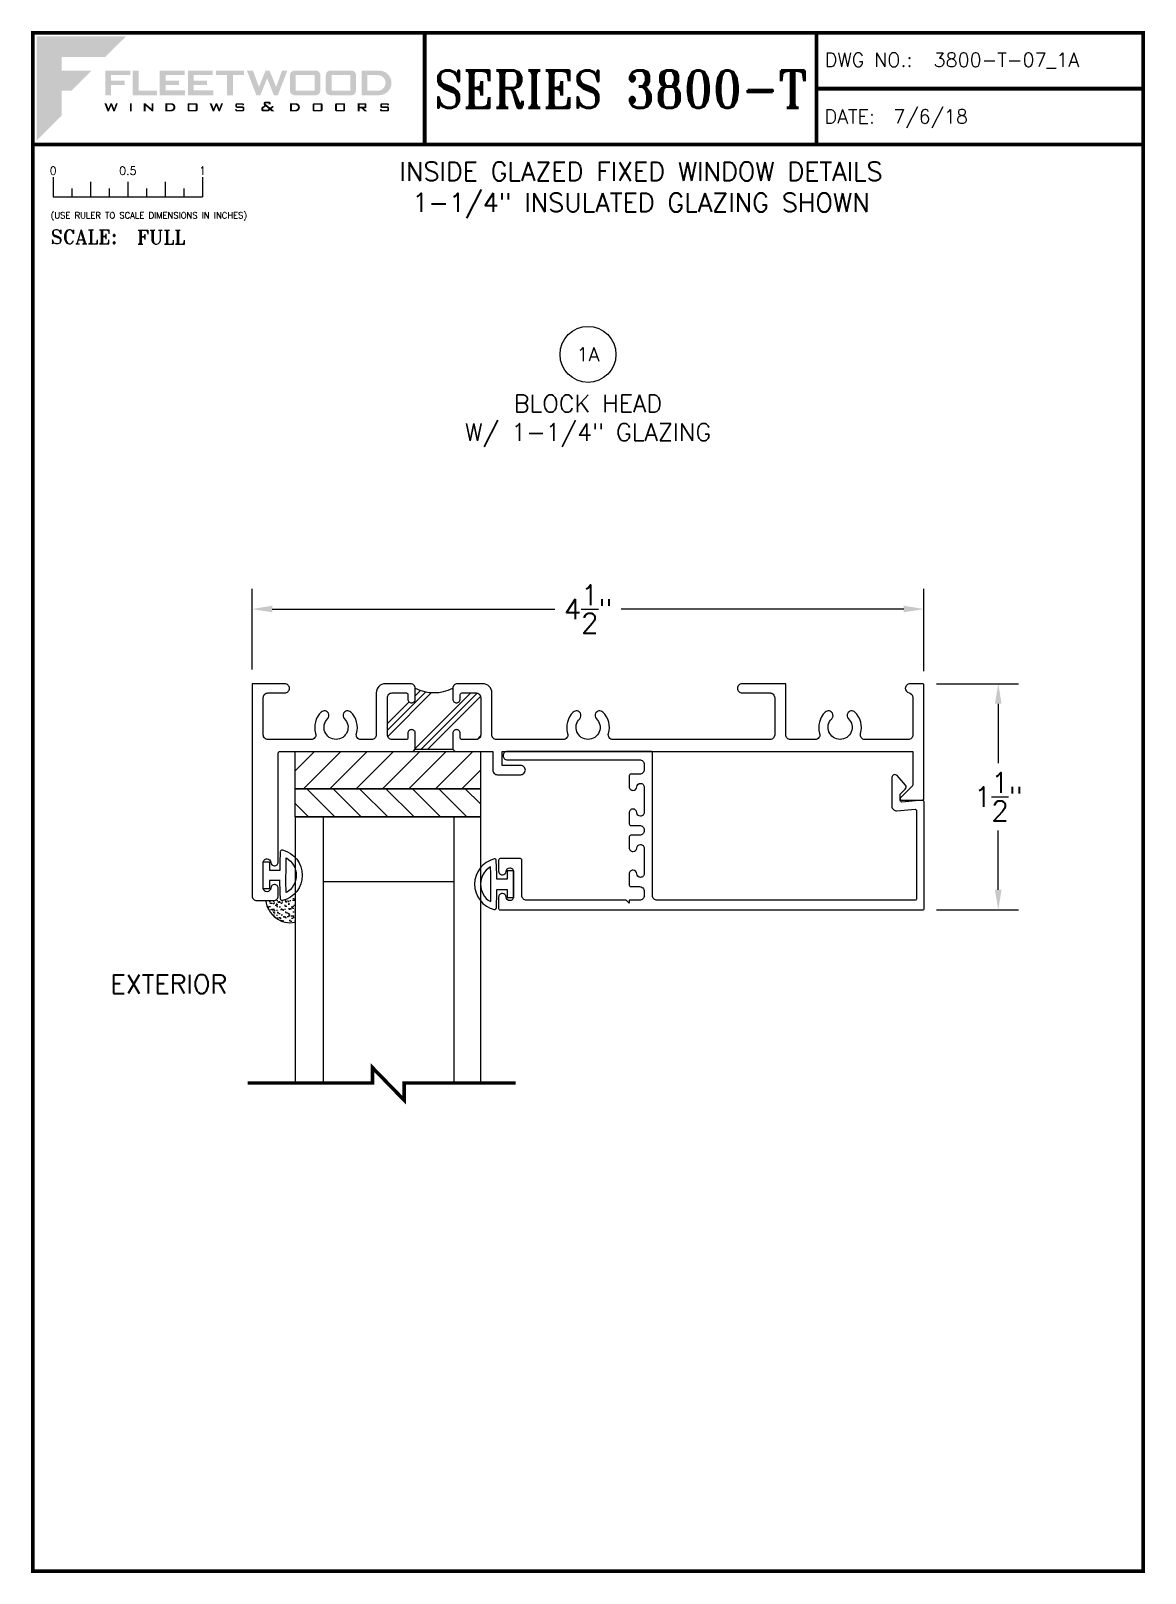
# Paper-space layout 'DETAIL 1A' of a CAD drawing. Extents: x 0.3 to 7.8, y 0.1 to 10.4.
# The model-space entities are those that its viewports show. They can reach past a viewport. Long polylines and large blocks are cut down to what shows.
import ezdxf
from ezdxf.enums import TextEntityAlignment as Align

# ---------------------------------------------------------------- set-up
doc = ezdxf.new("R2010")
doc.units = 0
doc.header["$MEASUREMENT"] = 0
doc.layers.get('0').update_dxf_attribs({"linetype": 'CONTINUOUS'})
doc.layers.get('Defpoints').update_dxf_attribs({"linetype": 'CONTINUOUS'})
for name, color, linetype in [('Ballons', 7, 'CONTINUOUS'), ('DIM', 7, 'CONTINUOUS'), ('FRAME', 1, 'CONTINUOUS'), ('GEOMETRY', 1, 'CONTINUOUS'), ('GLASS', 7, 'CONTINUOUS'), ('SETTING BLOCKS', 7, 'CONTINUOUS'), ('TEXT', 7, 'CONTINUOUS')]:
    doc.layers.add(name, color=color, linetype=linetype)
doc.layers.add('VP', color=40, linetype='CONTINUOUS', plot=False)
doc.layers.get('VP').off()
doc.styles.add('ROMANS', font='romans')
doc.styles.add('ROMANT', font='romant')
doc.styles.add('SIMPLEX-094', font='simplex.shx', dxfattribs={"height": 0.094})
doc.styles.get("Standard").update_dxf_attribs({"font": 'simplex.shx'})
doc.dimstyles.new('FULL SCALE', dxfattribs={"dimscale": 0.75, "dimtxt": 0.18, "dimasz": 0.18, "dimexe": 0.18, "dimexo": 0.125, "dimgap": 0.09, "dimtad": 0, "dimtih": 1, "dimtoh": 1, "dimdec": 4, "dimzin": 0, "dimdsep": 46, "dimlunit": 4, "dimtxsty": 'Standard', "dimcen": 0.09, "dimadec": 0, "dimazin": 0, "dimtfac": 1, "dimtdec": 4, "dimtofl": 0, "dimtmove": 0, "dimatfit": 3, "dimfxl": 0, "dimtolj": 1, "dimtzin": 0, "dimarcsym": 0})

# ---------------------------------------------------------------- blocks, each defined once
blk = doc.blocks.new('sectball')
blk.add_circle((0, 0), 0.125)
blk.add_attdef('NO', text='', height=0.062).set_placement((0, 0), align=Align.MIDDLE_CENTER)
for tag, p in [('LINE1', (0, -0.2588)), ('LINE2', (0, -0.3864)), ('LINE3', (0, -0.5214))]:
    blk.add_attdef(tag, text='', height=0.078).set_placement(p, align=Align.CENTER)
blk = doc.blocks.new('*D56')
at = {"layer": 'Defpoints', "color": 0}
for p in [(1.782, 6.574), (1.782, 6.074), (6.282, 6.064)]:
    blk.add_point(p, dxfattribs=at)
at = {"layer": 'DIM', "color": 0, "lineweight": -2}
for p, q in [((1.782, 6.168), (1.782, 6.709)), ((6.282, 6.158), (6.282, 6.709)), ((1.917, 6.574), (3.81, 6.574)), ((6.147, 6.574), (4.254, 6.574))]:
    blk.add_line(p, q, dxfattribs=at)
at = {"layer": 'DIM', "color": 0}
for points in [[(1.917, 6.597), (1.917, 6.552), (1.782, 6.574)], [(6.147, 6.597), (6.147, 6.552), (6.282, 6.574)]]:
    blk.add_solid(points, dxfattribs=at)
at = {"layer": 'DIM', "color": 0, "insert": (4.032, 6.574), "char_height": 0.135, "attachment_point": 5}
blk.add_mtext('\\A1;4{\\H1.000000x;\\S1/2;}"', dxfattribs=at)
blk = doc.blocks.new('Fleetwood_Logo_6-10-15')
h = blk.add_hatch(color=154)
h.dxf.hatch_style = 1
h.paths.add_polyline_path([(0.2526, -0.0017), (0.0019, -0.0017), (0.0019, -0.2942), (0.0725, -0.2236), (0.0725, -0.1535), (0.1007, -0.1535), (0.1567, -0.0976), (0.0725, -0.0976), (0.0725, -0.0596), (0.1946, -0.0596)])
h = blk.add_hatch(color=251)
h.dxf.hatch_style = 1
h.paths.add_polyline_path([(0.2487, -0.1256), (0.2112, -0.1256), (0.2112, -0.1102), (0.2647, -0.1102), (0.2647, -0.0976), (0.1946, -0.0976), (0.1946, -0.1667), (0.2112, -0.1667), (0.2112, -0.1377), (0.2487, -0.1377)])
h = blk.add_hatch(color=251)
h.dxf.hatch_style = 1
h.paths.add_polyline_path([(0.2886, -0.0976), (0.272, -0.0976), (0.272, -0.1667), (0.3401, -0.1667), (0.3401, -0.1535), (0.2886, -0.1535)])
h = blk.add_hatch(color=251)
h.dxf.hatch_style = 1
h.paths.add_polyline_path([(0.4175, -0.0976), (0.3474, -0.0976), (0.3474, -0.1667), (0.4185, -0.1667), (0.4185, -0.1534), (0.364, -0.1534), (0.364, -0.1377), (0.4015, -0.1377), (0.4015, -0.1256), (0.364, -0.1256), (0.364, -0.1102), (0.4175, -0.1102)])
h = blk.add_hatch(color=251)
h.dxf.hatch_style = 1
h.paths.add_polyline_path([(0.4965, -0.0976), (0.4264, -0.0976), (0.4264, -0.1667), (0.4975, -0.1667), (0.4975, -0.1534), (0.443, -0.1534), (0.443, -0.1377), (0.4804, -0.1377), (0.4804, -0.1256), (0.443, -0.1256), (0.443, -0.1102), (0.4965, -0.1102)])
h = blk.add_hatch(color=251)
h.dxf.hatch_style = 1
h.paths.add_polyline_path([(0.5842, -0.0976), (0.5054, -0.0976), (0.5054, -0.1102), (0.5365, -0.1102), (0.5365, -0.1667), (0.5531, -0.1667), (0.5531, -0.1102), (0.5842, -0.1102)])
h = blk.add_hatch(color=251)
h.dxf.hatch_style = 1
h.paths.add_polyline_path([(0.6089, -0.0976), (0.5921, -0.0976), (0.6188, -0.1667), (0.63, -0.1667), (0.6489, -0.1192), (0.6679, -0.1667), (0.6789, -0.1667), (0.7056, -0.0976), (0.6908, -0.0976), (0.6742, -0.1433), (0.6558, -0.0976), (0.6446, -0.0976), (0.6261, -0.1433)])
h = blk.add_hatch(color=251)
h.dxf.hatch_style = 1
h.paths.add_polyline_path([(0.7853, -0.0976), (0.726, -0.0976, 0.414214), (0.7133, -0.1102), (0.7133, -0.154, 0.414214), (0.726, -0.1667), (0.7853, -0.1667, 0.414214), (0.798, -0.154), (0.798, -0.1102, 0.414214)])
h.paths.add_polyline_path([(0.7819, -0.1102), (0.7819, -0.154), (0.7294, -0.154), (0.7294, -0.1102)], flags=16)
h = blk.add_hatch(color=251)
h.dxf.hatch_style = 1
h.paths.add_polyline_path([(0.8856, -0.0976), (0.8262, -0.0976, 0.414214), (0.8136, -0.1102), (0.8136, -0.154, 0.414214), (0.8262, -0.1667), (0.8856, -0.1667, 0.414214), (0.8982, -0.154), (0.8982, -0.1102, 0.414214)])
h.paths.add_polyline_path([(0.8822, -0.1102), (0.8822, -0.154), (0.8296, -0.154), (0.8296, -0.1102)], flags=16)
h = blk.add_hatch(color=251)
h.dxf.hatch_style = 1
h.paths.add_polyline_path([(0.9632, -0.0976), (0.914, -0.0976), (0.914, -0.1667), (0.9632, -0.1667, 1)])
h.paths.add_polyline_path([(0.9301, -0.1102), (0.9593, -0.1102, -1), (0.9593, -0.154), (0.9301, -0.154)], flags=16)
h = blk.add_hatch(color=7)
h.dxf.hatch_style = 1
h.paths.add_polyline_path([(0.2301, -0.1891), (0.2251, -0.1891), (0.2196, -0.2043), (0.2134, -0.1891), (0.2097, -0.1891), (0.2035, -0.2043), (0.1978, -0.1891), (0.1922, -0.1891), (0.2011, -0.2121), (0.2048, -0.2121), (0.2112, -0.1963), (0.2175, -0.2121), (0.2212, -0.2121)])
h = blk.add_hatch(color=7)
h.dxf.hatch_style = 1
h.paths.add_polyline_path([(0.2691, -0.1891), (0.2637, -0.1891), (0.2637, -0.2118), (0.2637, -0.2121), (0.2691, -0.2121)])
h = blk.add_hatch(color=7)
h.dxf.hatch_style = 1
h.paths.add_polyline_path([(0.3077, -0.1964), (0.3259, -0.2121), (0.3298, -0.2121), (0.3298, -0.1891), (0.325, -0.1891), (0.325, -0.2047), (0.3067, -0.1891), (0.3029, -0.1891), (0.3029, -0.2121), (0.3077, -0.2121)])
h = blk.add_hatch(color=7)
h.dxf.hatch_style = 1
h.paths.add_polyline_path([(0.3801, -0.1891), (0.3637, -0.1891), (0.3637, -0.2121), (0.3801, -0.2121, 1)])
h.paths.add_polyline_path([(0.3691, -0.2079), (0.3691, -0.1933), (0.3788, -0.1933, -1), (0.3788, -0.2079)], flags=16)
h = blk.add_hatch(color=7)
h.dxf.hatch_style = 1
h.paths.add_polyline_path([(0.4537, -0.2079), (0.4537, -0.1933, 0.414214), (0.4495, -0.1891), (0.4297, -0.1891, 0.414214), (0.4255, -0.1933), (0.4255, -0.2079, 0.414214), (0.4297, -0.2121), (0.4495, -0.2121, 0.414214)])
h.paths.add_polyline_path([(0.4308, -0.2079), (0.4308, -0.1933), (0.4484, -0.1933), (0.4484, -0.2079)], flags=16)
h = blk.add_hatch(color=7)
h.dxf.hatch_style = 1
h.paths.add_polyline_path([(0.5253, -0.1891), (0.5203, -0.1891), (0.5148, -0.2043), (0.5087, -0.1891), (0.5049, -0.1891), (0.4988, -0.2043), (0.493, -0.1891), (0.4874, -0.1891), (0.4963, -0.2121), (0.5001, -0.2121), (0.5064, -0.1963), (0.5127, -0.2121), (0.5164, -0.2121)])
h = blk.add_hatch(color=7)
h.dxf.hatch_style = 1
h.paths.add_polyline_path([(0.5801, -0.1891), (0.5643, -0.1891, 0.414214), (0.56, -0.1933), (0.56, -0.1981, 0.414214), (0.5643, -0.2024), (0.58, -0.2024), (0.58, -0.2078), (0.5637, -0.2078), (0.5637, -0.2052), (0.5591, -0.2062), (0.5591, -0.2078, 0.414214), (0.5634, -0.2121), (0.5805, -0.2121, 0.414214), (0.5848, -0.2078), (0.5848, -0.2024, 0.414214), (0.5805, -0.1982), (0.5648, -0.1982), (0.5648, -0.193), (0.5798, -0.193), (0.5798, -0.1958), (0.5843, -0.1948), (0.5843, -0.1933, 0.414214)])
h = blk.add_hatch(color=7)
h.dxf.hatch_style = 1
h.paths.add_polyline_path([(0.645, -0.1913, -0.222262), (0.6447, -0.1906), (0.6447, -0.1892), (0.6535, -0.1892), (0.6535, -0.193), (0.6587, -0.1918), (0.6587, -0.189, 0.414214), (0.6544, -0.1847), (0.6437, -0.1847, 0.414214), (0.6394, -0.189), (0.6394, -0.1922, 0.222262), (0.6407, -0.1948), (0.6415, -0.1955), (0.6345, -0.1998, 0.260684), (0.6329, -0.2027), (0.6329, -0.2078, 0.414214), (0.6372, -0.2121), (0.6514, -0.2121, 0.17577), (0.6536, -0.2113), (0.657, -0.2085), (0.6614, -0.2121), (0.6699, -0.2121), (0.6613, -0.2049), (0.6676, -0.1997), (0.6637, -0.1964), (0.6574, -0.2017)])
h.paths.add_polyline_path([(0.6532, -0.2052), (0.6509, -0.2072, -0.17577), (0.6502, -0.2074), (0.6382, -0.2074), (0.6382, -0.2033, -0.260684), (0.6387, -0.2025), (0.6451, -0.1985)], flags=16)
h = blk.add_hatch(color=7)
h.dxf.hatch_style = 1
h.paths.add_polyline_path([(0.7294, -0.1891), (0.713, -0.1891), (0.713, -0.2121), (0.7294, -0.2121, 1)])
h.paths.add_polyline_path([(0.7184, -0.2079), (0.7184, -0.1933), (0.7281, -0.1933, -1), (0.7281, -0.2079)], flags=16)
h = blk.add_hatch(color=7)
h.dxf.hatch_style = 1
h.paths.add_polyline_path([(0.8045, -0.2079), (0.8045, -0.1933, 0.414214), (0.8003, -0.1891), (0.7805, -0.1891, 0.414214), (0.7763, -0.1933), (0.7763, -0.2079, 0.414214), (0.7805, -0.2121), (0.8003, -0.2121, 0.414214)])
h.paths.add_polyline_path([(0.7816, -0.2079), (0.7816, -0.1933), (0.7992, -0.1933), (0.7992, -0.2079)], flags=16)
h = blk.add_hatch(color=7)
h.dxf.hatch_style = 1
h.paths.add_polyline_path([(0.8678, -0.2079), (0.8678, -0.1933, 0.414214), (0.8636, -0.1891), (0.8438, -0.1891, 0.414214), (0.8396, -0.1933), (0.8396, -0.2079, 0.414214), (0.8438, -0.2121), (0.8636, -0.2121, 0.414214)])
h.paths.add_polyline_path([(0.8449, -0.2079), (0.8449, -0.1933), (0.8624, -0.1933), (0.8624, -0.2079)], flags=16)
h = blk.add_hatch(color=7)
h.dxf.hatch_style = 1
h.paths.add_polyline_path([(0.9277, -0.1993), (0.9277, -0.1933, 0.414214), (0.9235, -0.1891), (0.9028, -0.1891), (0.9028, -0.2121), (0.9082, -0.2121), (0.9082, -0.2035), (0.9131, -0.2035), (0.9224, -0.2121), (0.9303, -0.2121), (0.9197, -0.2035), (0.9235, -0.2035, 0.414214)])
h.paths.add_polyline_path([(0.9082, -0.1993), (0.9082, -0.1933), (0.9214, -0.1933, -0.414214), (0.9224, -0.1943), (0.9224, -0.1983, -0.414214), (0.9214, -0.1993)], flags=16)
h = blk.add_hatch(color=7)
h.dxf.hatch_style = 1
h.paths.add_polyline_path([(0.9867, -0.1982), (0.971, -0.1982), (0.971, -0.193), (0.9859, -0.193), (0.9859, -0.1958), (0.9905, -0.1948), (0.9905, -0.1933, 0.414214), (0.9863, -0.1891), (0.9705, -0.1891, 0.414214), (0.9662, -0.1933), (0.9662, -0.1981, 0.414214), (0.9705, -0.2024), (0.9862, -0.2024), (0.9862, -0.2078), (0.9699, -0.2078), (0.9699, -0.2052), (0.9653, -0.2062), (0.9653, -0.2078, 0.414214), (0.9696, -0.2121), (0.9867, -0.2121, 0.414214), (0.991, -0.2078), (0.991, -0.2024, 0.414214)])
blk = doc.blocks.new('A-SIZE_P')
at = {"const_width": 0.025}
blk.add_lwpolyline([(0.313, 0.125), (7.751, 0.125), (7.751, 10.437), (0.313, 10.437)], close=True, dxfattribs=at)
for points in [[(2.938, 10.437), (2.938, 9.687)], [(5.563, 10.437), (5.563, 9.687)], [(5.563, 10.062), (7.751, 10.062)], [(0.313, 9.687), (7.751, 9.687)]]:
    blk.add_lwpolyline(points, dxfattribs=at)
at = {"xscale": 2.387023416083395, "yscale": 2.387023416083395, "zscale": 2.387023416083395}
blk.add_blockref('Fleetwood_Logo_6-10-15', (0.334, 10.416), dxfattribs=at)
for s, style, p in [('DWG NO.:', 'SIMPLEX-094', (5.617, 10.209)), ('DATE:', 'SIMPLEX-094', (5.616, 9.829)), ('SCALE:', 'ROMANT', (0.433, 9.022))]:
    blk.add_text(s, height=0.094, dxfattribs=dict(style=style)).set_placement(p)
for tag, p, style in [('DWG_NO', (6.346, 10.209), 'SIMPLEX-094'), ('DATE', (6.077, 9.829), 'SIMPLEX-094'), ('SCALE', (1.011, 9.02), 'ROMANT')]:
    blk.add_attdef(tag, p, '', height=0.094, dxfattribs=dict(style=style))
for tag, height, style, width, p, p2 in [('DWG_NO_F', 0.094, 'SIMPLEX-094', 1.745692, (6.347, 10.209), (7.683, 10.209)), ('PRODUCT', 0.25, 'ROMANT', 1.390728, (3.001, 9.934), (5.5, 9.934))]:
    blk.add_attdef(tag, text='', height=height, dxfattribs=dict(style=style, width=width)).set_placement(p, p2, align=Align.FIT)
blk = doc.blocks.new('Full')
for p, q in [((0.137, -0.219), (0.137, -0.35)), ((0.262, -0.294), (0.262, -0.35)), ((0.387, -0.249), (0.387, -0.35)), ((0.512, -0.294), (0.512, -0.35)), ((0.637, -0.249), (0.637, -0.35)), ((0.762, -0.294), (0.762, -0.35)), ((0.887, -0.249), (0.887, -0.35)), ((1.012, -0.294), (1.012, -0.35)), ((1.137, -0.219), (1.137, -0.35)), ((0.137, -0.35), (1.137, -0.35))]:
    blk.add_line(p, q)
for s, p in [('0', (0.137, -0.219)), ('0.5', (0.637, -0.219)), ('1', (1.137, -0.219))]:
    blk.add_text(s, height=0.055).set_placement(p, align=Align.BOTTOM_CENTER)
at = {"style": 'ROMANS'}
blk.add_text('(USE RULER TO SCALE DIMENSIONS IN INCHES)', height=0.04115, dxfattribs=at).set_placement((0.12, -0.495))
blk = doc.blocks.new('*D94')
at = {"layer": 'Defpoints', "color": 0}
for p in [(6.272, 6.074), (6.272, 4.558), (6.78, 4.558)]:
    blk.add_point(p, dxfattribs=at)
at = {"layer": 'DIM', "color": 0, "lineweight": -2}
for p, q in [((6.366, 6.074), (6.915, 6.074)), ((6.78, 5.939), (6.78, 5.541)), ((6.78, 4.693), (6.78, 5.091)), ((6.366, 4.558), (6.915, 4.558))]:
    blk.add_line(p, q, dxfattribs=at)
at = {"layer": 'DIM', "color": 0}
for points in [[(6.757, 5.939), (6.802, 5.939), (6.78, 6.074)], [(6.757, 4.693), (6.802, 4.693), (6.78, 4.558)]]:
    blk.add_solid(points, dxfattribs=at)
at = {"layer": 'DIM', "color": 0, "insert": (6.78, 5.316), "char_height": 0.135, "attachment_point": 5}
blk.add_mtext('\\A1;1{\\H1.000000x;\\S1/2;}"', dxfattribs=at)
blk = doc.blocks.new('3811 114 GLASS STOP')
blk.add_lwpolyline([(1.964, 0.69), (1.984, 0.67), (2.652, 0.67, -0.414214), (2.683, 0.639), (2.683, 0.401, 0.414214), (2.693, 0.391), (2.829, 0.391, 0.414214), (2.839, 0.401), (2.839, 0.475, 0.414214), (2.814, 0.5, 0.399638), (2.789, 0.477, -0.400364), (2.764, 0.453, -0.414214), (2.739, 0.478), (2.739, 0.648, -0.414214), (2.764, 0.673), (2.764, 0.673, -0.399638), (2.789, 0.649, 0.399638), (2.814, 0.625, 0.414214), (2.839, 0.65), (2.839, 0.725, 0.414214), (2.829, 0.735), (2.829, 0.735), (2.829, 0.735), (2.829, 0.735), (-0.001, 0.735, 0.414214), (-0.011, 0.725), (-0.011, 0.01, 0.440011), (0, 0), (0.138, 0.012, -0.440011), (0.149, 0.002), (0.149, -0.04), (0.115, -0.074, 0.395486), (0.114, -0.102), (0.17, -0.165, 0.691708), (0.205, -0.152), (0.205, 0.04, 0.440011), (0.171, 0.071), (0.05, 0.061, -0.440011), (0.039, 0.071), (0.039, 0.66, -0.414214), (0.049, 0.67), (1.777, 0.67, -0.414214), (1.808, 0.639), (1.808, -0.317, 0.414214), (1.818, -0.327), (2.781, -0.327, 0.414214), (2.809, -0.299, 0.414214), (2.781, -0.271), (1.895, -0.271, -0.414214), (1.864, -0.24), (1.864, -0.206, -0.414214), (1.895, -0.175), (1.954, -0.175, 0.414214), (1.964, -0.165), (1.964, -0.091, 0.414214), (1.939, -0.066, 0.399638), (1.914, -0.089, -0.400364), (1.889, -0.113, -0.414214), (1.864, -0.088), (1.864, 0.082, -0.414214), (1.889, 0.107, -0.400364), (1.914, 0.083, 0.399638), (1.939, 0.059, 0.414214), (1.964, 0.084), (1.964, 0.159, 0.414214), (1.954, 0.169), (1.895, 0.169, -0.414214), (1.864, 0.2), (1.864, 0.204, -0.414214), (1.895, 0.235), (1.954, 0.235, 0.414214), (1.964, 0.245), (1.964, 0.319, 0.414214), (1.939, 0.344, 0.399638), (1.914, 0.321, -0.400364), (1.889, 0.297, -0.414214), (1.864, 0.322), (1.864, 0.492, -0.414214), (1.889, 0.517, -0.400364), (1.914, 0.493, 0.399638), (1.939, 0.469, 0.414214), (1.964, 0.494), (1.964, 0.569, 0.414214), (1.954, 0.579), (1.895, 0.579, -0.414214), (1.864, 0.61), (1.864, 0.639, -0.414214), (1.895, 0.67), (1.964, 0.67)], format="xyb", close=True)
blk = doc.blocks.new('A$C71C12F4B')
at = {"layer": 'SETTING BLOCKS'}
h = blk.add_hatch(dxfattribs=at)
h.set_pattern_fill('ANSI31', color=256, scale=0.25, angle=90, style=0)
h.set_pattern_definition([(135, (-7.229924, -6.356783), (-0.02209709, -0.02209709), [])])
h.paths.add_polyline_path([(0.3103, 0.1095), (0, 0.1095), (0, 0.0625), (0.3103, 0.0625)])
h = blk.add_hatch(dxfattribs=at)
h.set_pattern_fill('ANSI31', color=256, scale=0.25, style=0)
h.set_pattern_definition([(45, (-7.229924, -6.356783), (-0.02209709, 0.02209709), [])])
h.paths.add_polyline_path([(0.3103, 0), (0.3103, 0.0625), (0, 0.0625), (0, 0)])
for points in [[(0, 0.0625), (0, 0.1095), (0.3103, 0.1095), (0.3103, 0.0625)], [(0, 0), (0, 0.0625), (0.3103, 0.0625), (0.3103, 0)]]:
    blk.add_lwpolyline(points, close=True, dxfattribs=at)
blk = doc.blocks.new('25031')
at = {"layer": 'GEOMETRY', "color": 5}
for p, q in [((-0.035, 0.112), (-0.035, 0.042)), ((0.035, 0.042), (0.035, 0.112)), ((-0.035, 0.042), (-0.09, 0.042)), ((-0.09, 0.042), (-0.09, 0)), ((-0.09, 0), (0.09, 0)), ((0.09, 0.042), (0.035, 0.042)), ((0.09, 0), (0.09, 0.042))]:
    blk.add_line(p, q, dxfattribs=at)
for centre, radius, start, end in [((0, 0.086), 0.175, 14.1622, 165.8685), ((0, 0.086), 0.135, 30.4808, 149.5259), ((-0.16, 0.126), 0.01, 165.8685, 267.1063), ((0, 3.29), 3.179, 267.1063, 269.3654), ((0, 3.29), 3.139, 267.8759, 269.9963), ((0.005, 3.056), 2.904, 269.9005, 272.1922), ((0.005, 3.056), 2.944, 270.5829, 273.0223), ((0.16, 0.126), 0.01, 273.0223, 14.1622)]:
    blk.add_arc(centre, radius, start, end, dxfattribs=at)
blk = doc.blocks.new('3809 BLOCK FRAME')
h = blk.add_hatch()
h.set_pattern_fill('PLAST', color=256, angle=45, style=0)
h.set_pattern_definition([(45, (-4.25098, -6.643), (-0.176777, 0.176777), []), (45, (-4.27308, -6.6209), (-0.176777, 0.176777), []), (45, (-4.29517, -6.5988), (-0.176777, 0.176777), [])])
edge = h.paths.add_edge_path()
edge.add_arc((-0.937, 0.093), 0.031, 270, 360, ccw=False)
edge.add_line((-0.937, 0.062), (-1.033, 0.062))
edge.add_arc((-1.033, 0.072), 0.01, 180, 270, ccw=False)
edge.add_line((-1.043, 0.072), (-1.043, 0.103))
edge.add_arc((-1.068, 0.103), 0.025, 360, 450)
edge.add_arc((-1.068, 0.103), 0.025, 90, 180)
edge.add_line((-1.093, 0.103), (-1.093, 0.031))
edge.add_arc((-1.218, -0.221), 0.281, 63.5092, 116.4908)
edge.add_line((-1.344, 0.031), (-1.344, 0.103))
edge.add_arc((-1.369, 0.103), 0.025, 0, 90)
edge.add_arc((-1.369, 0.103), 0.025, 90, 180)
edge.add_line((-1.394, 0.103), (-1.394, 0.072))
edge.add_arc((-1.404, 0.072), 0.01, 270, 360, ccw=False)
edge.add_line((-1.404, 0.062), (-1.5, 0.062))
edge.add_arc((-1.5, 0.093), 0.031, 180, 270, ccw=False)
edge.add_line((-1.531, 0.093), (-1.531, 0.343))
edge.add_arc((-1.5, 0.343), 0.031, 90, 180, ccw=False)
edge.add_line((-1.5, 0.374), (-1.404, 0.374))
edge.add_arc((-1.404, 0.364), 0.01, 0, 90, ccw=False)
edge.add_line((-1.394, 0.364), (-1.394, 0.333))
edge.add_arc((-1.369, 0.333), 0.025, 180, 270)
edge.add_arc((-1.369, 0.333), 0.025, 270, 360)
edge.add_line((-1.344, 0.333), (-1.344, 0.439))
edge.add_line((-1.344, 0.439), (-1.093, 0.439))
edge.add_line((-1.093, 0.439), (-1.093, 0.333))
edge.add_arc((-1.068, 0.333), 0.025, 180, 270)
edge.add_arc((-1.068, 0.333), 0.025, 270, 360)
edge.add_line((-1.043, 0.333), (-1.043, 0.364))
edge.add_arc((-1.033, 0.364), 0.01, 90, 180, ccw=False)
edge.add_line((-1.033, 0.374), (-0.937, 0.374))
edge.add_arc((-0.937, 0.343), 0.031, 0, 90, ccw=False)
edge.add_line((-0.906, 0.343), (-0.906, 0.093))
blk.add_line((-1.093, 0.439), (-1.344, 0.439))
for points in [[(-1.093, 0.439), (-1.093, 0.333, 0.414214), (-1.068, 0.308, 0.414214), (-1.043, 0.333), (-1.043, 0.364, -0.414214), (-1.033, 0.374), (-0.937, 0.374, -0.414214), (-0.906, 0.343), (-0.906, 0.093, -0.414214), (-0.937, 0.062), (-1.033, 0.062, -0.414214), (-1.043, 0.072), (-1.043, 0.103, 0.414214), (-1.068, 0.128), (-1.068, 0.128, 0.414214), (-1.093, 0.103), (-1.093, 0.031, 0.414214), (-1.062, 0), (-0.893, 0, 0.414214), (-0.831, 0.062), (-0.831, 0.343, -0.414214), (-0.8, 0.374), (-0.729, 0.374, -0.5024), (-0.699, 0.334, 0.280293), (-0.661, 0.19, 0.498955), (-0.613, 0.198), (-0.613, 0.198, 0.334263), (-0.618, 0.235, -2.470836), (-0.506, 0.235, 0.334263), (-0.511, 0.198, 0.498955), (-0.463, 0.19, 0.280293), (-0.425, 0.334, -0.5024), (-0.395, 0.374), (-0.106, 0.374, -0.414214), (-0.075, 0.343), (-0.075, 0.093, -0.414214), (-0.106, 0.062), (-0.219, 0.062, 0.414214), (-0.25, 0.031, 0.414214), (-0.219, 0), (0, 0), (0, 1.423, 0.414214), (-0.031, 1.454), (-0.144, 1.454, 0.414214), (-0.175, 1.423), (-0.175, 1.371, 0.414214), (-0.15, 1.346), (-0.15, 1.346, 0.399638), (-0.125, 1.37, -0.399638), (-0.1, 1.394), (-0.1, 1.394, -0.414214), (-0.075, 1.369), (-0.075, 1.199, -0.414214), (-0.1, 1.174), (-0.1, 1.174, -0.399638), (-0.125, 1.198, 0.399638), (-0.15, 1.221, 0.414214), (-0.175, 1.196), (-0.175, 0.464, -0.414214), (-0.185, 0.454), (-1.078, 0.454), (-1.093, 0.439)], [(-1.344, 0.439), (-1.344, 0.439), (-1.359, 0.454), (-1.612, 0.454), (-1.612, 0.579, 0.414214), (-1.643, 0.61), (-1.799, 0.61, 0.414214), (-1.83, 0.579, 0.414214), (-1.799, 0.548), (-1.674, 0.548), (-1.674, 0.454), (-4.425, 0.454), (-4.425, 0.678, -0.198912), (-4.422, 0.685), (-4.343, 0.764, 0.668179), (-4.35, 0.781), (-4.49, 0.781, 0.414214), (-4.5, 0.771), (-4.5, 0.01, 0.414214), (-4.49, 0), (-4.406, 0, 0.414214), (-4.375, 0.031, 0.358249), (-4.4, 0.061, -0.358249), (-4.425, 0.092), (-4.425, 0.343, -0.414214), (-4.394, 0.374), (-4.105, 0.374, -0.5024), (-4.075, 0.334, 0.280293), (-4.037, 0.19, 0.498955), (-3.989, 0.198, 0.334263), (-3.994, 0.235, -2.470836), (-3.882, 0.235, 0.334263), (-3.887, 0.198, 0.498955), (-3.839, 0.19, 0.280293), (-3.801, 0.334, -0.5024), (-3.771, 0.374), (-3.606, 0.374, -0.414214), (-3.575, 0.343), (-3.575, 0), (-3.281, 0, 0.414214), (-3.25, 0.031, 0.414214), (-3.281, 0.062), (-3.469, 0.062, -0.414214), (-3.5, 0.093), (-3.5, 0.343, -0.414214), (-3.469, 0.374), (-2.417, 0.374, -0.5024), (-2.387, 0.334, 0.280293), (-2.349, 0.19, 0.498955), (-2.301, 0.198, 0.334263), (-2.306, 0.235, -2.470836), (-2.194, 0.235, 0.334263), (-2.199, 0.198, 0.498955), (-2.151, 0.19, 0.280293), (-2.113, 0.334, -0.5024), (-2.083, 0.374), (-1.637, 0.374, -0.414214), (-1.606, 0.343), (-1.606, 0.062, 0.414214), (-1.544, 0), (-1.375, 0, 0.414214), (-1.344, 0.031), (-1.344, 0.103, 0.414214), (-1.369, 0.128, 0.414214), (-1.394, 0.103), (-1.394, 0.072, -0.414214), (-1.404, 0.062), (-1.5, 0.062, -0.414214), (-1.531, 0.093), (-1.531, 0.343, -0.414214), (-1.5, 0.374), (-1.404, 0.374, -0.414214), (-1.394, 0.364), (-1.394, 0.333, 0.414214), (-1.369, 0.308, 0.414214), (-1.344, 0.333), (-1.344, 0.439)]]:
    blk.add_lwpolyline(points, format="xyb")
blk.add_arc((-1.218, -0.221), 0.281, 63.5092, 116.4908)

msp = doc.modelspace()

# ---------------------------------------------------------------- hatches: boundary and pattern name
at = {"layer": 'TEXT'}
h = msp.add_hatch(dxfattribs=at)
h.set_pattern_fill('AR-SAND', color=256, scale=0.02, style=0)
h.set_pattern_definition([(37.5, (-2.905786, 1.651774), (-0.00125987, 0.038536475), [0, -0.0304, 0, -0.034, 0, -0.0325]), (7.5, (-2.905786, 1.651774), (0.03539553, 0.05644292), [0, -0.0164, 0, -0.0274, 0, -0.0105]), (327.5, (-2.930386, 1.651774), (0.06228284, 0.00011318), [0, -0.01, 0, -0.036, 0, -0.047]), (317.5, (-2.930386, 1.651774), (0.06012253, 0.01755351), [0, -0.005, 0, -0.0236, 0, -0.027])])
h.paths.add_polyline_path([(4.104, 15.854, -0.414214), (4.094, 15.844), (4.067, 15.844, -0.414214), (4.057, 15.854), (4.053, 15.858, -0.414214), (4.022, 15.827), (3.909, 15.827, 0.433026), (4.104, 15.682)])

# ---------------------------------------------------------------- linework, layer by layer
at = {"layer": 'GLASS'}
for p, q in [((4.104, 16.389), (4.104, 14.605)), ((4.104, 16.389), (5.345, 16.389)), ((4.292, 16.389), (4.292, 14.605)), ((5.167, 16.389), (5.167, 14.605)), ((5.345, 16.389), (5.345, 14.605)), ((5.167, 15.952), (4.292, 15.952))]:
    msp.add_line(p, q, dxfattribs=at)
at = {"layer": 'GLASS', "const_width": 0.024}
msp.add_lwpolyline([(5.581, 14.605), (4.835, 14.605), (4.835, 14.489), (4.623, 14.707), (4.623, 14.605), (3.787, 14.605)], dxfattribs=at)
at = {"layer": 'TEXT'}
msp.add_arc((4.074, 15.846), 0.167, 186.6133, 280.2687, dxfattribs=at)

# ---------------------------------------------------------------- block references
at = {"layer": 'FRAME', "rotation": 180}
for name, p in [('3809 BLOCK FRAME', (3.816, 17.281)), ('3811 114 GLASS STOP', (8.306, 16.5))]:
    msp.add_blockref(name, p, dxfattribs=at)
at = {"layer": 'TEXT', "xscale": 4, "yscale": 4, "zscale": 4, "rotation": 180}
msp.add_blockref('A$C71C12F4B', (5.345, 16.827), dxfattribs=at)
at = {"layer": 'TEXT', "xscale": -1, "rotation": 270}
msp.add_blockref('25031', (3.891, 15.997), dxfattribs=at)
at = {"layer": 'TEXT', "rotation": 90.00000000000001}
msp.add_blockref('25031', (5.567, 15.937), dxfattribs=at)

psp = doc.layouts.new('DETAIL 1A')

# ---------------------------------------------------------------- block references
at = {"layer": 'Ballons'}
ref = psp.add_blockref('A-SIZE_P', (0, 0), dxfattribs=at)
ref.add_attrib('DATE', '7/6/18', (6.07741, 9.82884), dxfattribs={"layer": '0', "height": 0.094, "style": 'SIMPLEX-094'})
ref.add_attrib('SCALE', 'FULL', (1.01101, 9.02035), dxfattribs={"layer": '0', "height": 0.094, "style": 'ROMANT'})
ref.add_attrib('PRODUCT', 'SERIES 3800-T', dxfattribs={"layer": '0', "height": 0.25, "style": 'ROMANT', "width": 0.807692}).set_placement((3.0005, 9.93352), (5.5005, 9.93352), align=Align.FIT)
ref.add_attrib('DWG_NO', '3800-T-07_1A', (6.34634, 10.20879), dxfattribs={"layer": '0', "height": 0.094, "style": 'SIMPLEX-094'})
psp.add_blockref('Full', (0.313, 9.687), dxfattribs=at)
at = {"layer": 'TEXT', "xscale": 1.5, "yscale": 1.5, "zscale": 1.5}
psp.add_blockref('sectball', (4.032, 8.281), dxfattribs=at).add_auto_attribs({'NO': '1A', 'LINE1': 'BLOCK HEAD', 'LINE2': 'W/ 1-1/4" GLAZING'})

# ---------------------------------------------------------------- texts
at = {"layer": 'TEXT'}
psp.add_text('EXTERIOR', height=0.125, dxfattribs=at).set_placement((1.22439, 4.06058), align=Align.MIDDLE_CENTER)
at = {"layer": 'TEXT', "insert": (4.38683, 9.38233), "char_height": 0.125, "width": 3.7650943, "attachment_point": 5}
psp.add_mtext('INSIDE GLAZED FIXED WINDOW DETAILS\\P1-1/4" INSULATED GLAZING SHOWN', dxfattribs=at)

# ---------------------------------------------------------------- dimensions: what is measured, and where the dimension line sits
at = {"layer": 'DIM'}
dim = psp.add_linear_dim(base=(1.782, 6.574), p1=(6.282, 6.064), p2=(1.782, 6.074), dimstyle='FULL SCALE', override={"dimlfac": -1}, dxfattribs=at)
dim.commit()
dim.dimension.update_dxf_attribs({"geometry": '*D56', "text_midpoint": (4.032, 6.574)})
dim = psp.add_linear_dim(base=(6.77975, 4.55804), p1=(6.272, 6.074), p2=(6.272, 4.55804), angle=90, dimstyle='FULL SCALE', override={"dimlfac": -1}, dxfattribs=at)
dim.commit()
dim.dimension.update_dxf_attribs({"geometry": '*D94', "text_midpoint": (6.77975, 5.31602)})

# ---------------------------------------------------------------- viewports
at = {"layer": 'VP'}
psp.add_viewport(center=(4.02328, 4.75557), size=(5.01645, 3.2403559), view_center_point=(6.05699, 15.96272), view_height=3.2403558, dxfattribs=at)

doc.saveas('drawing.dxf')
